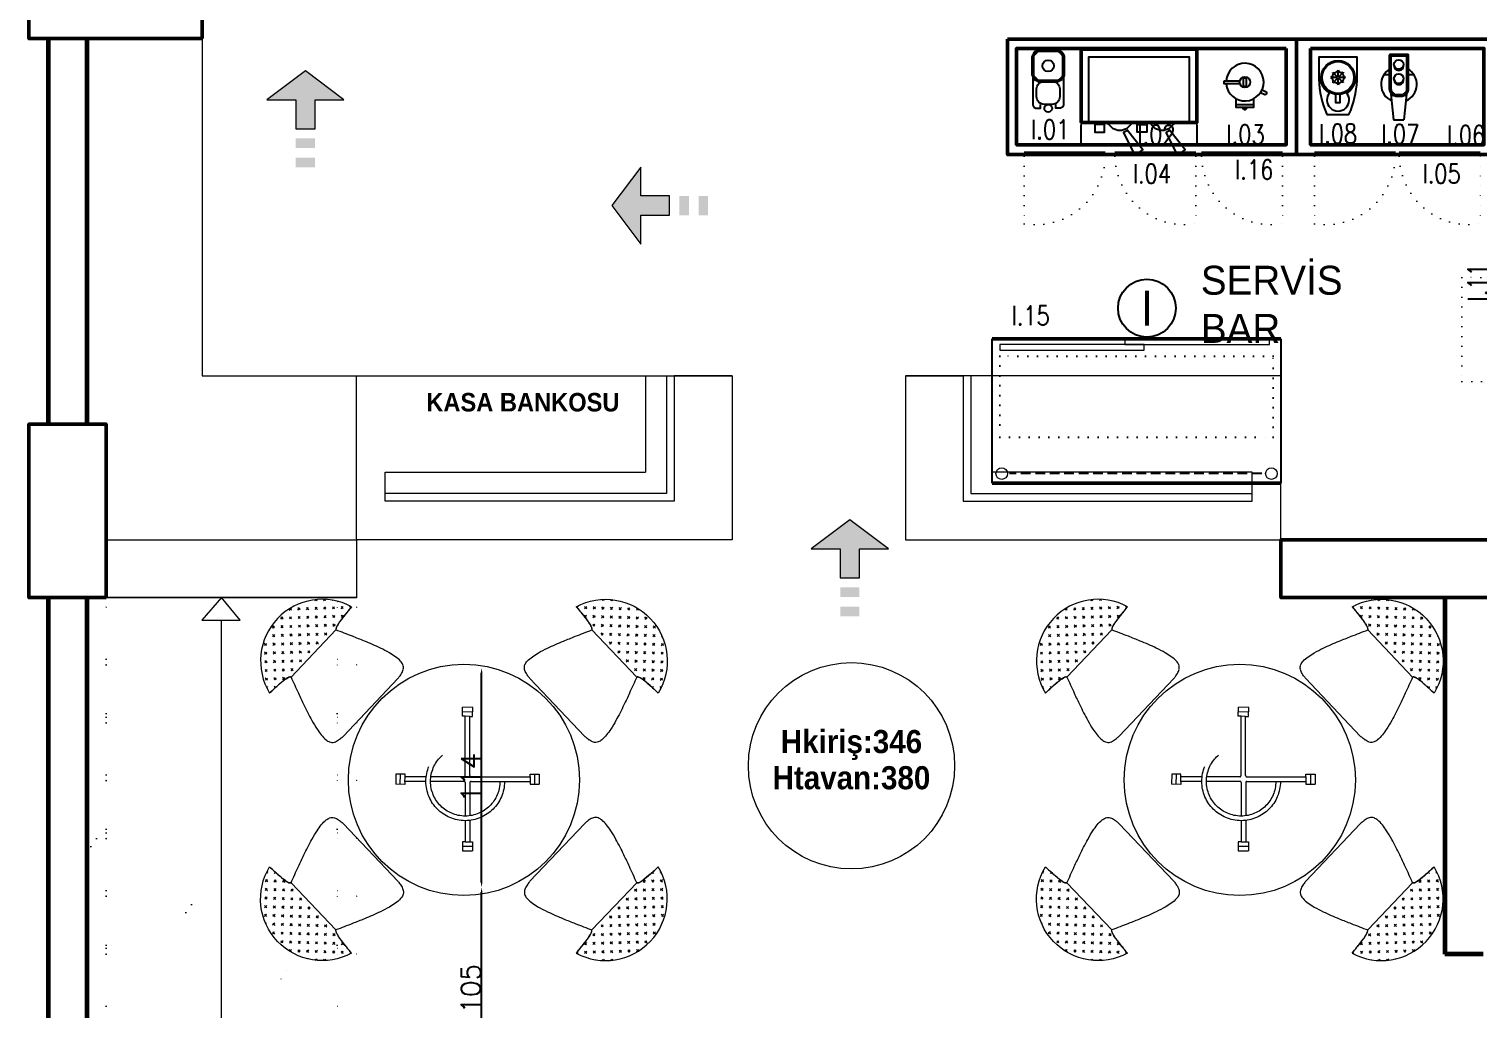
# Model space of a CAD drawing. Extents: x 3270 to 6851, y -140 to 2884.
# Drawn here: x 3818 to 4571, y 1284 to 1793 of the extents above; entities that cross this region are included whole.
import ezdxf
from ezdxf.enums import TextEntityAlignment as Align

# ---------------------------------------------------------------- set-up
doc = ezdxf.new("R2010")
doc.units = 0
doc.header["$LTSCALE"] = 20
for name, pattern in [('ACAD_ISO03W100', [30, 12, -18]), ('ACAD_ISO07W100', [3, 0, -3]), ('BORDER', [1.75, 0.5, -0.25, 0.5, -0.25, 0, -0.25]), ('DOT', [0.25, 0, -0.25]), ('HIDDEN', [0.375, 0.25, -0.125])]:
    doc.linetypes.add(name, pattern=pattern)
doc.layers.get('0').update_dxf_attribs({"linetype": 'CONTINUOUS', "lineweight": 15})
doc.layers.get('DEFPOINTS').update_dxf_attribs({"linetype": 'CONTINUOUS'})
for name, color, linetype, lineweight in [('-DWG_ANA', 7, 'CONTINUOUS', 50), ('-DWG_ANA_1', 7, 'BORDER', 25), ('-DWG_DETAY1', 7, 'CONTINUOUS', 25), ('-DWG_DETAY2', 7, 'CONTINUOUS', 15), ('-DWG_DETAY4', 7, 'DOT', 18), ('DUVAR', 7, 'CONTINUOUS', 60), ('KOLON', 7, 'CONTINUOUS', 50), ('MERDİVEN', 10, 'CONTINUOUS', 13), ('NO', 7, 'CONTINUOUS', 30), ('PLAN', 253, 'CONTINUOUS', 15), ('tefris', 7, 'CONTINUOUS', 20), ('Ö-MOBİLYA', 31, 'CONTINUOUS', 18), ('ölçü', 102, 'CONTINUOUS', 15)]:
    doc.layers.add(name, color=color, linetype=linetype, lineweight=lineweight)
for name, color, linetype in [('BL-I', 151, 'CONTINUOUS'), ('Kıtc-006 Yazı 001', 1, 'CONTINUOUS'), ('YAZI_BLM_1', 7, 'CONTINUOUS'), ('YAZI_BLM_2', 10, 'CONTINUOUS')]:
    doc.layers.add(name, color=color, linetype=linetype)
doc.layers.add('ö-korkuluk', color=7, linetype='CONTINUOUS', lineweight=18, true_color=0x666d5f)
doc.styles.add('BLM_YAZI', font='stylu.ttf', dxfattribs={"width": 0.8})
doc.styles.add('ROMANS', font='romans.shx', dxfattribs={"width": 0.8})
doc.styles.get("Standard").update_dxf_attribs({"font": 'txttw.shx'})
doc.styles.add('style1', font='', dxfattribs={"width": 5, "height": 5})
doc.styles.get('style1').set_extended_font_data('Arial Black')
doc.dimstyles.new('YAZI', dxfattribs={"dimtxt": 10, "dimasz": 2.5, "dimexe": 1.25, "dimexo": 0.625, "dimtad": 1, "dimdec": 0, "dimtxsty": 'Standard', "dimcen": 2.5, "dimse1": 1, "dimse2": 1, "dimclrd": 256, "dimclrt": 256, "dimadec": 0, "dimazin": 0, "dimtfac": 1, "dimtdec": 0, "dimtmove": 0, "dimatfit": 3, "dimfxl": 1, "dimarcsym": 0})

# ---------------------------------------------------------------- blocks, each defined once
blk = doc.blocks.new('wefrsarf')
at = {"layer": 'Ö-MOBİLYA'}
for p, q in [((19472.65, 2319.16), (19474.23, 2319.16)), ((19473.44, 2318.37), (19473.44, 2319.96)), ((19476.61, 2321.54), (19476.61, 2321.94)), ((19479, 2319.16), (19480.58, 2319.16)), ((19479.79, 2318.37), (19479.79, 2319.96)), ((19482.17, 2322.34), (19483.76, 2322.34)), ((19482.96, 2321.54), (19482.96, 2323.13)), ((19485.35, 2319.16), (19486.93, 2319.16)), ((19486.14, 2318.37), (19486.14, 2319.96)), ((19488.52, 2322.34), (19490.11, 2322.34)), ((19489.31, 2321.54), (19489.31, 2323.13)), ((19491.7, 2319.16), (19493.28, 2319.16)), ((19492.49, 2318.37), (19492.49, 2319.96)), ((19494.87, 2322.34), (19496.46, 2322.34)), ((19495.66, 2321.54), (19495.66, 2322.76)), ((19498.05, 2319.16), (19499.63, 2319.16)), ((19498.84, 2318.37), (19498.84, 2319.96)), ((19505.19, 2318.37), (19505.19, 2318.47)), ((19463.12, 2309.64), (19464.71, 2309.64)), ((19463.91, 2308.84), (19463.91, 2310.43)), ((19466.3, 2312.81), (19467.88, 2312.81)), ((19467.09, 2312.02), (19467.09, 2313.61)), ((19469.47, 2315.99), (19471.06, 2315.99)), ((19469.47, 2309.64), (19471.06, 2309.64)), ((19470.26, 2315.19), (19470.26, 2316.78)), ((19470.26, 2308.84), (19470.26, 2310.43)), ((19472.65, 2312.81), (19474.23, 2312.81)), ((19473.44, 2312.02), (19473.44, 2313.61)), ((19475.82, 2315.99), (19477.41, 2315.99)), ((19475.82, 2309.64), (19477.41, 2309.64)), ((19476.61, 2315.19), (19476.61, 2316.78)), ((19476.61, 2308.84), (19476.61, 2310.43)), ((19479, 2312.81), (19480.58, 2312.81)), ((19479.79, 2312.02), (19479.79, 2313.61)), ((19482.17, 2315.99), (19483.76, 2315.99)), ((19482.17, 2309.64), (19483.76, 2309.64)), ((19482.96, 2315.19), (19482.96, 2316.78)), ((19482.96, 2308.84), (19482.96, 2310.43)), ((19485.35, 2312.81), (19486.93, 2312.81)), ((19486.14, 2312.02), (19486.14, 2313.61)), ((19488.52, 2315.99), (19490.11, 2315.99)), ((19488.52, 2309.64), (19490.11, 2309.64)), ((19489.31, 2315.19), (19489.31, 2316.78)), ((19489.31, 2308.84), (19489.31, 2310.43)), ((19491.7, 2312.81), (19493.28, 2312.81)), ((19492.49, 2312.02), (19492.49, 2313.61)), ((19494.87, 2315.99), (19496.46, 2315.99)), ((19494.87, 2309.64), (19496.46, 2309.64)), ((19495.66, 2315.19), (19495.66, 2316.78)), ((19495.66, 2308.84), (19495.66, 2310.43)), ((19498.05, 2312.81), (19499.63, 2312.81)), ((19498.84, 2312.02), (19498.84, 2313.61)), ((19501.22, 2315.99), (19502.81, 2315.99)), ((19501.22, 2309.64), (19502.81, 2309.64)), ((19502.01, 2315.19), (19502.01, 2316.78)), ((19502.01, 2308.84), (19502.01, 2310.43)), ((19504.4, 2312.81), (19505.98, 2312.81)), ((19505.19, 2312.02), (19505.19, 2313.61)), ((19507.57, 2315.99), (19508.44, 2315.99)), ((19507.57, 2309.64), (19509.16, 2309.64)), ((19508.36, 2315.19), (19508.36, 2316.05)), ((19508.36, 2308.84), (19508.36, 2310.43)), ((19510.75, 2312.81), (19511.62, 2312.81)), ((19511.54, 2312.02), (19511.54, 2312.9)), ((19513.92, 2309.64), (19514.04, 2309.64)), ((19457.56, 2302.49), (19457.56, 2303.28)), ((19457.57, 2303.29), (19458.36, 2303.29)), ((19459.95, 2306.46), (19461.53, 2306.46)), ((19460.74, 2305.67), (19460.74, 2307.26)), ((19463.12, 2303.29), (19464.71, 2303.29)), ((19463.91, 2302.49), (19463.91, 2304.08)), ((19466.3, 2306.46), (19467.88, 2306.46)), ((19467.09, 2305.67), (19467.09, 2307.26)), ((19469.47, 2303.29), (19471.06, 2303.29)), ((19470.26, 2302.49), (19470.26, 2304.08)), ((19472.65, 2306.46), (19474.23, 2306.46)), ((19473.44, 2305.67), (19473.44, 2307.26)), ((19475.82, 2303.29), (19477.41, 2303.29)), ((19476.61, 2302.49), (19476.61, 2304.08)), ((19479, 2306.46), (19480.58, 2306.46)), ((19479.79, 2305.67), (19479.79, 2307.26)), ((19482.17, 2303.29), (19483.76, 2303.29)), ((19482.96, 2302.49), (19482.96, 2304.08)), ((19485.35, 2306.46), (19486.93, 2306.46)), ((19486.14, 2305.67), (19486.14, 2307.26)), ((19488.52, 2303.29), (19490.11, 2303.29)), ((19489.31, 2302.49), (19489.31, 2304.08)), ((19491.7, 2306.46), (19493.28, 2306.46)), ((19492.49, 2305.67), (19492.49, 2307.26)), ((19494.87, 2303.29), (19496.46, 2303.29)), ((19495.66, 2302.49), (19495.66, 2304.08)), ((19498.05, 2306.46), (19499.63, 2306.46)), ((19498.84, 2305.67), (19498.84, 2307.26)), ((19501.22, 2303.29), (19502.81, 2303.29)), ((19502.01, 2302.49), (19502.01, 2304.08)), ((19504.4, 2306.46), (19505.98, 2306.46)), ((19505.19, 2305.67), (19505.19, 2307.26)), ((19507.57, 2303.29), (19509.16, 2303.29)), ((19508.36, 2302.49), (19508.36, 2304.08)), ((19510.75, 2306.46), (19512.33, 2306.46)), ((19511.54, 2305.67), (19511.54, 2307.26)), ((19513.92, 2303.29), (19515.51, 2303.29)), ((19514.71, 2302.49), (19514.71, 2304.08)), ((19459.95, 2300.11), (19461.53, 2300.11)), ((19460.74, 2300.03), (19460.74, 2300.91)), ((19466.3, 2300.11), (19467.88, 2300.11)), ((19467.09, 2299.33), (19467.09, 2300.91)), ((19504.04, 2297.72, 33.61), (19470.27, 2297.87, 32.32)), ((19504.04, 2297.72), (19470.27, 2297.87)), ((19504.04, 2297.72), (19470.27, 2297.87)), ((19472.65, 2300.11), (19474.23, 2300.11)), ((19473.44, 2299.32), (19473.44, 2300.91)), ((19479, 2300.11), (19480.58, 2300.11)), ((19479.79, 2299.32), (19479.79, 2300.91)), ((19485.35, 2300.11), (19486.93, 2300.11)), ((19486.14, 2299.32), (19486.14, 2300.91)), ((19491.7, 2300.11), (19493.28, 2300.11)), ((19492.49, 2299.32), (19492.49, 2300.91)), ((19498.05, 2300.11), (19499.63, 2300.11)), ((19498.84, 2299.32), (19498.84, 2300.91)), ((19502.01, 2297.72), (19502.01, 2297.73)), ((19504.4, 2300.11), (19505.98, 2300.11)), ((19505.19, 2299.32), (19505.19, 2300.91)), ((19510.75, 2300.11), (19512.33, 2300.11)), ((19511.54, 2299.51), (19511.54, 2300.91)), ((19517.1, 2300.11), (19518.36, 2300.11)), ((19517.89, 2300.01), (19517.89, 2300.91)), ((19507.73, 2256.94), (19466.57, 2257.1))]:
    blk.add_line(p, q, dxfattribs=at)
for centre, radius, start, end in [((19487.45, 2291.83, 97.96), 32, 14.86498, 164.60944), ((19487.45, 2291.83), 32, 14.86498, 164.60944), ((19487.45, 2291.83), 32, 14.86498, 164.60944), ((19416.68, 1712.8), 588.88, 85.72734, 86.11404), ((19416.68, 1712.8), 588.88, 85.72734, 86.11404), ((19449.22, 2149.2), 151.27, 84.72088, 85.70157), ((19447.77, 2130.63), 169.89, 85.08142, 85.68253), ((19454.92, 2212.94), 87.27, 83.65201, 85.12753), ((19455.99, 2223.33), 76.83, 83.11137, 84.66236), ((19459.33, 2251.94), 48.02, 81.63315, 83.73989), ((19460.18, 2258.21), 41.7, 80.85451, 83.07986), ((19462.12, 2270.91), 28.85, 79.75446, 81.62452), ((20481.21, 1878.41), 1094.51, 157.46532, 157.94895), ((19463.43, 2278.47), 21.17, 77.49373, 80.80744), ((19464.05, 2281.56), 18.03, 77.31046, 79.77618), ((19465.62, 2288.49), 10.93, 74.03917, 77.34184), ((19465.62, 2288.49), 10.93, 74.03917, 77.34184), ((19466.85, 2292.78), 6.46, 69.61126, 74.08214), ((19466.85, 2292.78), 6.46, 69.61126, 74.08214), ((19467.78, 2295.28), 3.79, 63.62549, 69.66129), ((19467.78, 2295.28), 3.79, 63.62549, 69.66129), ((19468.45, 2296.62), 2.29, 55.76544, 63.65729), ((19468.45, 2296.62), 2.29, 55.76544, 63.65729), ((19468.97, 2297.37), 1.38, 28.87386, 56.27302), ((19468.99, 2297.39), 1.35, 32.49745, 56.50119), ((19468.03, 2296.8), 2.48, 25.67871, 32.04885), ((19468.33, 2296.96), 2.14, 25.3415, 30.21946), ((19507.42, 2293.89), 5.11, 128.92269, 131.51881), ((19507.93, 2293.29), 5.9, 129.09711, 131.34439), ((18493.09, 1878.25), 1094.51, 22.05105, 22.53468), ((19506.35, 2295.28), 3.35, 112.16526, 129.59303), ((19506.31, 2295.34), 3.29, 120.63826, 129.6852), ((19506.56, 2294.85), 3.83, 112.69753, 120.19816), ((19507.55, 2292.43), 6.45, 106.56638, 112.4734), ((19507.55, 2292.43), 6.45, 106.56638, 112.4734), ((19509.15, 2286.97), 12.13, 102.22968, 106.4401), ((19509.15, 2286.97), 12.13, 102.22968, 106.4401), ((19511.43, 2276.29), 23.05, 99.22203, 102.15631), ((19511.43, 2276.29), 23.05, 99.22203, 102.15631), ((19514.51, 2257.09), 42.51, 97.11164, 99.17578), ((19514.51, 2257.09), 42.51, 97.11164, 99.17578), ((19519.05, 2220.06), 79.81, 95.1198, 97.05263), ((19519.05, 2220.06), 79.81, 95.1198, 97.05263), ((19527.37, 2127.74), 172.51, 94.28314, 95.1363), ((19527.37, 2127.74), 172.51, 94.28314, 95.1363), ((19563.22, 1645.51), 656.07, 93.91861, 94.25962), ((19563.22, 1645.51), 656.07, 93.91861, 94.25962), ((19807.32, 2151.7), 367.31, 157.99508, 159.03378), ((19166.99, 2151.54), 367.31, 20.96622, 22.00492), ((19610.22, 2226.73), 156.42, 158.86535, 162.20207), ((19364.08, 2226.57), 156.42, 17.79793, 21.13465), ((19530.13, 2252.49), 72.29, 162.23452, 166.37991), ((19444.18, 2252.33), 72.29, 13.62009, 17.76548), ((19474.94, 2263.48), 15.94, 171.38455, 184.30253), ((19496.47, 2260.66), 37.65, 166.40352, 172.05149), ((19477.83, 2260.5), 37.65, 7.94851, 13.59648), ((19499.37, 2263.32), 15.94, 355.69747, 8.61545), ((19465.88, 2262.8), 6.86, 184.31646, 201.84883), ((19463.11, 2261.74), 3.89, 202.63828, 239.73476), ((19464.12, 2263.34), 5.78, 239.0542, 250.78893), ((19465.36, 2266.72), 9.38, 250.47493, 258.16826), ((19466.99, 2274.15), 16.99, 257.90354, 262.39323), ((19471.9, 2311.04), 54.2, 262.41715, 264.36374), ((19502.41, 2310.88), 54.2, 275.63626, 277.58285), ((19507.31, 2273.99), 16.99, 277.60677, 282.09646), ((19508.95, 2266.56), 9.38, 281.83174, 289.52507), ((19510.18, 2263.18), 5.78, 289.21107, 300.9458), ((19511.19, 2261.59), 3.89, 300.26524, 337.36172), ((19508.42, 2262.64), 6.86, 338.15117, 355.68354)]:
    blk.add_arc(centre, radius, start, end, dxfattribs=at)
for points in [[(19456.59, 2300.32, 97.96), (19462.29, 2299.9, 86.77), (19470.27, 2297.87, 32.32)], [(19518.38, 2300.04, 97.96), (19512.69, 2299.62, 86.77), (19504.04, 2297.72, 33.61)]]:
    blk.add_spline(points, degree=3, dxfattribs=at)
blk = doc.blocks.new('*D135')
at = {"layer": 'DEFPOINTS', "color": 0, "transparency": 16777216}
for p in [(4053.38, 1347.39), (4066.46, 1347.39), (4132.75, 1242.13)]:
    blk.add_point(p, dxfattribs=at)
at = {"layer": 'ölçü', "lineweight": -2, "transparency": 16777216}
blk.add_line((4053.38, 1244.63), (4053.38, 1344.89), dxfattribs=at)
at = {"layer": 'ölçü', "transparency": 16777216}
for points in [[(4052.96, 1344.89), (4053.8, 1344.89), (4053.38, 1347.39)], [(4052.96, 1244.63), (4053.8, 1244.63), (4053.38, 1242.13)]]:
    blk.add_solid(points, dxfattribs=at)
at = {"layer": 'ölçü', "transparency": 16777216, "insert": (4047.76, 1294.76), "char_height": 10, "attachment_point": 5, "rotation": 90}
blk.add_mtext('105', dxfattribs=at)
blk = doc.blocks.new('*D136')
at = {"layer": 'DEFPOINTS', "color": 0, "transparency": 16777216}
for p in [(4053.38, 1461.2), (4059.16, 1461.2), (4066.46, 1347.39)]:
    blk.add_point(p, dxfattribs=at)
at = {"layer": 'ölçü', "lineweight": -2, "transparency": 16777216}
blk.add_line((4053.38, 1349.89), (4053.38, 1458.7), dxfattribs=at)
at = {"layer": 'ölçü', "transparency": 16777216}
for points in [[(4052.96, 1458.7), (4053.8, 1458.7), (4053.38, 1461.2)], [(4052.96, 1349.89), (4053.8, 1349.89), (4053.38, 1347.39)]]:
    blk.add_solid(points, dxfattribs=at)
at = {"layer": 'ölçü', "transparency": 16777216, "insert": (4047.76, 1404.3), "char_height": 10, "attachment_point": 5, "rotation": 90}
blk.add_mtext('114', dxfattribs=at)
blk = doc.blocks.new('BYM052')
at = {"layer": '-DWG_ANA', "color": 0, "linetype": 'DOT', "lineweight": 15}
blk.add_lwpolyline([(0, 0), (60, 0), (60, -60), (0, -60)], close=True, dxfattribs=at)
at = {"layer": '-DWG_DETAY1', "color": 0}
blk.add_lwpolyline([(22, -61), (22, -63), (37, -63), (37, -61)], dxfattribs=at)
at = {"layer": '-DWG_DETAY4', "color": 0}
blk.add_lwpolyline([(3, -60), (3, -61), (3, -81), (57, -81), (57, -60)], dxfattribs=at)
at = {"layer": 'NO', "linetype": 'Continuous', "style": 'ROMANS', "width": 0.8}
blk.add_attdef('NO', text='', height=10, dxfattribs=at).set_placement((30, -73), align=Align.MIDDLE)
blk = doc.blocks.new('1fr-bb350')
at = {"layer": '-DWG_ANA', "color": 0}
blk.add_lwpolyline([(140, 0), (140, -50), (0, -50), (0, 0)], close=True, dxfattribs=at)
at = {"layer": '-DWG_DETAY1', "color": 0}
for p, q in [((46, -54), (4, -54)), ((93, -54), (51, -54)), ((138, -54), (96, -54))]:
    blk.add_line(p, q, dxfattribs=at)
at = {"layer": '-DWG_DETAY4', "color": 0}
for points in [[(4, -56), (4, -91, 0.454885), (45.97, -56, 0.414214)], [(93, -56), (93, -91, -0.454885), (51.03, -56, -0.414214)], [(138, -56), (138, -91, -0.454885), (96.03, -56, -0.414214)]]:
    blk.add_lwpolyline(points, format="xyb", dxfattribs=at)
at = {"layer": 'NO', "linetype": 'Continuous', "style": 'ROMANS', "width": 0.8}
blk.add_attdef('NO', text='', height=10, dxfattribs=at).set_placement((118, -65), align=Align.MIDDLE)
blk = doc.blocks.new('SAN-N33')
at = {"layer": '-DWG_DETAY1', "color": 0}
for points in [[(-10.78, -9.26), (-2.85, -9.26), (-2.85, -10.97), (-10.8, -10.97)], [(0.63, -7.76), (0.63, -12.28), (-0.68, -12.28), (-0.68, -7.75)], [(0.15, -23.08), (0.15, -24.46), (-0.24, -24.46), (-0.24, -23.08)]]:
    blk.add_lwpolyline(points, close=True, dxfattribs=at)
blk.add_lwpolyline([(8.97, -13.99), (11.06, -15.03, -0.637267), (10.27, -16.54), (8.16, -15.49)], format="xyb", close=True, dxfattribs=at)
for points in [[(-4.66, -18.56), (-4.66, -23.08), (4.58, -23.08), (4.58, -18.62)], [(-4.66, -21.57), (4.58, -21.57)]]:
    blk.add_lwpolyline(points, dxfattribs=at)
blk.add_circle((0.01, -10), 2.76, dxfattribs=at)
for centre, radius, start, end in [((0.01, -10), 9.76, 185.19414, 176.08082), ((-0.04, -22.16), 1.76, 211.4323, 263.6472), ((-0.04, -22.16), 1.76, 276.43293, 328.5677)]:
    blk.add_arc(centre, radius, start, end, dxfattribs=at)
at = {"layer": 'NO', "linetype": 'Continuous', "style": 'ROMANS', "width": 0.8}
blk.add_attdef('NO', text='', height=10, dxfattribs=at).set_placement((0.32, -34.82), align=Align.MIDDLE)
blk = doc.blocks.new('SAN-N11')
at = {"layer": '-DWG_DETAY1', "color": 0}
blk.add_lwpolyline([(-5.76, -29.98), (5.69, -30.04, 0.094096), (9.92, -12.42), (9.92, -0.25), (-10, -0.25), (-9.99, -11.79, 0.097076)], format="xyb", close=True, dxfattribs=at)
for points in [[(0.01, -10.11), (0.01, -7.11)], [(-0.75, -10.86), (-3.75, -10.85)], [(-2.71, -8.28), (-0.54, -10.35)], [(-2.6, -13.57), (-0.52, -11.41)], [(0.01, -14.62), (0.01, -11.62)], [(0.53, -10.32), (2.61, -8.16)], [(0.55, -11.39), (2.73, -13.46)], [(3.76, -10.89), (0.76, -10.87)], [(-5.01, -18.69), (-3.93, -18.69)], [(0.98, -19.57), (0.98, -24.08), (-1.13, -24.08), (-1.13, -19.55)], [(3.95, -18.69), (5.28, -18.69)]]:
    blk.add_lwpolyline(points, dxfattribs=at)
for points in [[(-9.99, -10.16), (-9.59, -10.16, 0.206496), (-5.01, -18.69, 0.206084)], [(5.28, -18.69, 0.16705), (9.68, -10.14), (9.92, -10.14)]]:
    blk.add_lwpolyline(points, format="xyb", dxfattribs=at)
for radius in [8.76, 8.26, 0.756]:
    blk.add_circle((0.01, -10.87), radius, dxfattribs=at)
for centre, radius, start, end in [((-2, -6.21), 2.19, 250.86676, 335.69803), ((1.85, -6.3), 2.01, 203.68216, 292.40542), ((-4.52, -9.04), 1.96, 293.10811, 22.97947), ((-4.67, -12.84), 2.2, 340.58297, 65.17801), ((-1.83, -15.43), 2.01, 23.68216, 112.40542), ((2.01, -15.53), 2.2, 70.90957, 155.50461), ((4.67, -8.89), 2.18, 160.38974, 245.27423), ((4.53, -12.69), 1.96, 113.18668, 203.1472), ((0.01, -22.53), 5.76, 138.21687, 41.78313)]:
    blk.add_arc(centre, radius, start, end, dxfattribs=at)
at = {"layer": 'NO', "linetype": 'Continuous', "style": 'ROMANS', "width": 0.8}
blk.add_attdef('NO', text='', height=10, dxfattribs=at).set_placement((0, -40), align=Align.MIDDLE)
blk = doc.blocks.new('ROB-CMP250')
at = {"layer": '-DWG_ANA', "color": 0}
blk.add_lwpolyline([(-4.42, -17.63, 0.414214), (-1.04, -21.01), (1.21, -21.01, 0.414214), (4.58, -17.63), (4.58, 0), (-4.42, 0)], format="xyb", close=True, dxfattribs=at)
at = {"layer": '-DWG_DETAY1', "color": 0}
for p, q in [((-7.67, -10.17), (-4.42, -10.17)), ((4.58, -10.17), (7.84, -10.17)), ((-4.08, -20.25), (-2.69, -33.64)), ((4.08, -20.25), (2.69, -33.64)), ((-2.69, -33.64), (2.69, -33.64))]:
    blk.add_line(p, q, dxfattribs=at)
for centre in [(0, -4.92), (0, -12.26)]:
    blk.add_circle(centre, 2.49, dxfattribs=at)
for centre, radius, start, end in [((0.08, -15.26), 9.28, 119.01714, 245.78897), ((0, -5.53), 2.49, 172.95005, 7.04995), ((0.08, -15.26), 9.28, 293.04488, 60.98286), ((0, -12.87), 2.49, 172.95005, 7.04995)]:
    blk.add_arc(centre, radius, start, end, dxfattribs=at)
at = {"layer": 'NO', "linetype": 'Continuous', "style": 'ROMANS', "width": 0.8}
blk.add_attdef('NO', text='', height=10, dxfattribs=at).set_placement((0.74, -46.77), align=Align.MIDDLE)
blk = doc.blocks.new('FAE-SMARTS2')
at = {"layer": '-DWG_ANA', "color": 0}
blk.add_lwpolyline([(0, 0), (60, 0), (60, -38), (0, -38)], close=True, dxfattribs=at)
at = {"layer": '-DWG_DETAY1', "color": 0}
for points in [[(4, -38), (4, -4), (56, -4), (56, -38)], [(25.5, -50), (0, -50), (0, -39)], [(7, -39), (7, -43), (12, -43), (12, -39), (7, -39)], [(22, -43), (24, -42), (32, -52), (28, -55), (22, -43)], [(44, -43), (46, -42), (54, -52), (50, -55), (44, -43)], [(60, -39), (60, -50), (52.4, -50)], [(47.5, -50), (30.4, -50)]]:
    blk.add_lwpolyline(points, dxfattribs=at)
blk.add_lwpolyline([(29, -39), (34, -39), (34, -43), (29, -43)], close=True, dxfattribs=at)
for centre in [(20, -35), (42, -35)]:
    blk.add_arc(centre, 7, 205.37693, 334.62307, dxfattribs=at)
at = {"layer": 'NO', "linetype": 'Continuous', "style": 'ROMANS', "width": 0.8}
blk.add_attdef('NO', text='', height=10, dxfattribs=at).set_placement((39, -28), align=Align.MIDDLE)
blk = doc.blocks.new('FAE-MPNS')
at = {"layer": '-DWG_ANA', "color": 0}
blk.add_lwpolyline([(-4, -1, 0.414214), (-8, -5), (-8, -13, 0.414214), (-4, -17), (4, -17, 0.414214), (8, -13), (8, -5, 0.414214), (4, -1)], format="xyb", close=True, dxfattribs=at)
at = {"layer": '-DWG_DETAY1', "color": 0}
for points in [[(-8, -15), (-8, -29, 0.414214), (-6, -31), (-4, -31), (-4, -29)], [(8, -15), (8, -29, -0.414214), (6, -31), (4, -31), (4, -29)]]:
    blk.add_lwpolyline(points, format="xyb", dxfattribs=at)
blk.add_lwpolyline([(-2, -17), (2, -17, -0.414214), (6, -21), (6, -25, -0.414214), (2, -29), (-2, -29, -0.414214), (-6, -25), (-6, -21, -0.414214)], format="xyb", close=True, dxfattribs=at)
for centre, radius in [((0, -9), 3), ((0, -31), 2)]:
    blk.add_circle(centre, radius, dxfattribs=at)
at = {"layer": 'NO', "linetype": 'Continuous', "style": 'ROMANS', "width": 0.8}
blk.add_attdef('NO', text='', height=10, dxfattribs=at).set_placement((1, -42), align=Align.MIDDLE)
blk = doc.blocks.new('1KT-KS150')
at = {"layer": '-DWG_ANA', "color": 0, "linetype": 'Continuous'}
for p, q in [((0, 0), (150, 0)), ((150, -75), (0, -75))]:
    blk.add_line(p, q, dxfattribs=at)
at = {"layer": '-DWG_ANA_1', "color": 0, "linetype": 'Continuous'}
for p, q in [((0, -75), (0, 0)), ((150, 0), (150, -75))]:
    blk.add_line(p, q, dxfattribs=at)
at = {"layer": '-DWG_DETAY1', "color": 0, "linetype": 'HIDDEN'}
blk.add_lwpolyline([(10, -5), (141, -5)], dxfattribs=at)
at = {"layer": '-DWG_DETAY1', "color": 0, "linetype": 'DOT'}
blk.add_lwpolyline([(4, -66), (146, -66), (146, -24), (4, -24)], close=True, dxfattribs=at)
at = {"layer": '-DWG_DETAY2', "color": 0, "linetype": 'Continuous'}
for points in [[(6, -72), (6, -75), (81, -75), (81, -72)], [(71, -69), (71, -72), (146, -72), (146, -69)]]:
    blk.add_lwpolyline(points, close=True, dxfattribs=at)
for centre in [(5, -5), (145, -5)]:
    blk.add_circle(centre, 3, dxfattribs=at)
at = {"layer": 'NO', "linetype": 'Continuous', "style": 'ROMANS', "width": 0.8}
blk.add_attdef('NO', text='', height=10, dxfattribs=at).set_placement((130, -87), align=Align.MIDDLE)
blk = doc.blocks.new('1fr-bb250')
at = {"layer": '-DWG_ANA', "color": 0}
blk.add_lwpolyline([(0, 0), (0, -50), (90, -50), (90, 0)], close=True, dxfattribs=at)
at = {"layer": '-DWG_DETAY1', "color": 0}
for p, q in [((44, -54), (2, -54)), ((88, -54), (46, -54))]:
    blk.add_line(p, q, dxfattribs=at)
at = {"layer": '-DWG_DETAY4', "color": 0}
for points in [[(2, -56), (2, -91, 0.454885), (43.97, -56, 0.414214)], [(88, -56), (88, -91, -0.454885), (46.03, -56, -0.414214)]]:
    blk.add_lwpolyline(points, format="xyb", dxfattribs=at)
at = {"layer": 'NO', "linetype": 'Continuous', "style": 'ROMANS', "width": 0.8}
blk.add_attdef('NO', text='', height=10, dxfattribs=at).set_placement((68, -65), align=Align.MIDDLE)
blk = doc.blocks.new('jb-ti2')
at = {"layer": 'YAZI_BLM_1'}
blk.add_circle((0, 0), 15, dxfattribs=at)
at = {"layer": 'YAZI_BLM_1', "style": 'BLM_YAZI'}
for s, p in [('SERVİS', (28, 7)), ('BAR', (28, -18))]:
    blk.add_text(s, height=15, dxfattribs=at).set_placement(p)
at = {"layer": 'YAZI_BLM_2', "style": 'BLM_YAZI', "width": 0.9}
blk.add_text('I', height=18, dxfattribs=at).set_placement((0, 0), align=Align.MIDDLE)
blk = doc.blocks.new('TCT156-L')
at = {"layer": '-DWG_ANA', "color": 0}
blk.add_lwpolyline([(0, 0), (150, 0), (150, -60), (0, -60)], close=True, dxfattribs=at)
at = {"layer": 'NO', "linetype": 'Continuous', "style": 'ROMANS', "width": 0.8}
blk.add_attdef('NO', text='', height=10, dxfattribs=at).set_placement((128, -45), align=Align.MIDDLE)
blk = doc.blocks.new('T_116')
at = {"layer": '-DWG_ANA', "color": 0}
blk.add_lwpolyline([(0, 0), (110, 0), (110, -60), (0, -60)], close=True, dxfattribs=at)
blk = doc.blocks.new('TCT116-S')
at = {"layer": 'PLAN', "color": 0, "linetype": 'Continuous'}
blk.add_blockref('T_116', (0, 0), dxfattribs=at)
at = {"layer": 'NO', "linetype": 'Continuous', "style": 'ROMANS', "width": 0.8}
blk.add_attdef('NO', text='', height=10, dxfattribs=at).set_placement((88, -45), align=Align.MIDDLE)
blk = doc.blocks.new('ja-yonoku')
at = {"layer": 'tefris', "color": 1, "linetype": 'Continuous'}
blk.add_lwpolyline([(5, -20), (-5, -20), (-5, -35), (-20, -35), (0, -50), (20, -35), (5, -35), (5, -20)], dxfattribs=at)
for points in [[(-5, 0), (5, 0), (-5, -5), (5, -5)], [(-5, -10), (5, -10), (-5, -15), (5, -15)], [(-5, -20), (5, -20), (-5, -35), (5, -35)], [(5, -35), (-20, -35), (0, -50), (-20, -35)], [(5, -35), (20, -35), (0, -50), (20, -35)]]:
    blk.add_solid(points, dxfattribs=at)
blk = doc.blocks.new('hfghfgh')
at = {"layer": 'Ö-MOBİLYA'}
for p, q in [((3988.38, 1527.74), (3988.38, 1612.74)), ((3988.38, 1612.74), (4183.38, 1612.74)), ((4138.38, 1612.74), (4138.38, 1562.74)), ((4149.38, 1612.74), (4149.38, 1551.74)), ((4183.38, 1612.74), (4153.38, 1612.74)), ((4153.38, 1612.74), (4153.38, 1547.74)), ((4183.38, 1612.74), (4183.38, 1527.74)), ((4003.38, 1547.74), (4003.38, 1562.74)), ((4003.38, 1562.74), (4138.38, 1562.74)), ((4149.38, 1551.74), (4003.38, 1551.74)), ((4153.38, 1547.74), (4003.38, 1547.74)), ((4183.38, 1527.74), (3988.38, 1527.74))]:
    blk.add_line(p, q, dxfattribs=at)

msp = doc.modelspace()

# ---------------------------------------------------------------- linework, layer by layer
for p, q in [((3908.38, 1787.74), (3908.38, 1612.74)), ((3908.38, 1612.74), (3988.38, 1612.74))]:
    msp.add_line(p, q)
msp.add_lwpolyline([(3858.38, 1527.74), (3988.38, 1527.74), (3988.38, 1497.74), (3858.38, 1497.74)], close=True)
msp.add_circle((4245.38, 1410.45), 53.53)
at = {"layer": 'DUVAR'}
for p, q in [((3828.38, 1497.74), (3828.38, 967.74)), ((3848.38, 1497.74), (3848.38, 967.74))]:
    msp.add_line(p, q, dxfattribs=at)
at = {"layer": 'DUVAR', "ltscale": 25}
for p in [(4553.38, 1497.74), (4573.38, 1312.74), (4573.38, 1312.74)]:
    msp.add_line(p, (4553.38, 1312.74), dxfattribs=at)
at = {"layer": 'DUVAR'}
for points in [[(3828.38, 1787.74), (3828.38, 1587.74)], [(3848.38, 1787.74), (3848.38, 1587.74)]]:
    msp.add_lwpolyline(points, dxfattribs=at)
at = {"layer": 'KOLON'}
for points in [[(3908.38, 1787.74), (3908.38, 1827.74), (3818.38, 1827.74), (3818.38, 1787.74), (3908.38, 1787.74)], [(3908.38, 1787.74), (3908.38, 1827.74), (3818.38, 1827.74), (3818.38, 1787.74), (3908.38, 1787.74)], [(3858.38, 1497.74), (3858.38, 1587.74), (3818.38, 1587.74), (3818.38, 1497.74), (3858.38, 1497.74)], [(4678.38, 1497.74), (4678.38, 1527.74), (4468.38, 1527.74), (4468.38, 1497.74), (4678.38, 1497.74)]]:
    msp.add_lwpolyline(points, dxfattribs=at)
at = {"layer": 'MERDİVEN', "linetype": 'ACAD_ISO07W100'}
for p, q in [((3858.38, 1497.74), (3858.38, 1045.74)), ((3858.38, 1497.74), (3858.38, 1495.74)), ((3978.38, 1497.74), (3978.38, 1045.74)), ((3988.38, 1497.74), (3988.38, 1495.74)), ((3848.38, 1495.74), (3858.38, 1495.74)), ((3858.38, 1492.74), (3848.38, 1492.74)), ((3858.38, 1492.74), (3858.38, 1462.74)), ((3978.38, 1495.74), (3988.38, 1495.74)), ((3978.38, 1492.74), (3978.38, 1462.74)), ((3988.38, 1492.74), (3978.38, 1492.74)), ((3988.38, 1492.74), (3988.38, 1465.74)), ((3988.38, 1492.74), (3988.38, 1465.74)), ((3848.38, 1465.74), (3858.38, 1465.74)), ((3858.38, 1462.74), (3848.38, 1462.74)), ((3858.38, 1465.74), (3978.38, 1465.74)), ((3858.38, 1462.74), (3978.38, 1462.74)), ((3858.38, 1462.74), (3858.38, 1432.74)), ((3858.38, 1462.74), (3978.38, 1462.74)), ((3858.38, 1462.74), (3968.38, 1462.74)), ((3978.38, 1465.74), (3988.38, 1465.74)), ((3978.38, 1465.74), (3988.38, 1465.74)), ((3978.38, 1462.74), (3978.38, 1432.74)), ((3988.38, 1462.74), (3978.38, 1462.74)), ((3988.38, 1462.74), (3988.38, 1435.74)), ((3988.38, 1462.74), (3988.38, 1435.74)), ((3848.38, 1435.74), (3858.38, 1435.74)), ((3858.38, 1432.74), (3848.38, 1432.74)), ((3858.38, 1435.74), (3978.38, 1435.74)), ((3858.38, 1432.74), (3978.38, 1432.74)), ((3858.38, 1432.74), (3858.38, 1402.74)), ((3858.38, 1432.74), (3978.38, 1432.74)), ((3858.38, 1432.74), (3968.38, 1432.74)), ((3978.38, 1435.74), (3988.38, 1435.74)), ((3978.38, 1435.74), (3988.38, 1435.74)), ((3978.38, 1432.74), (3978.38, 1402.74)), ((3988.38, 1432.74), (3978.38, 1432.74)), ((3988.38, 1432.74), (3988.38, 1405.74)), ((3988.38, 1432.74), (3988.38, 1405.74)), ((3848.38, 1405.74), (3858.38, 1405.74)), ((3858.38, 1402.74), (3848.38, 1402.74)), ((3858.38, 1405.74), (3978.38, 1405.74)), ((3858.38, 1402.74), (3978.38, 1402.74)), ((3858.38, 1402.74), (3858.38, 1372.74)), ((3858.38, 1402.74), (3978.38, 1402.74)), ((3858.38, 1402.74), (3968.38, 1402.74)), ((3978.38, 1405.74), (3988.38, 1405.74)), ((3978.38, 1405.74), (3988.38, 1405.74)), ((3978.38, 1402.74), (3978.38, 1372.74)), ((3988.38, 1402.74), (3978.38, 1402.74)), ((3988.38, 1402.74), (3988.38, 1375.74)), ((3988.38, 1402.74), (3988.38, 1375.74)), ((3848.38, 1375.74), (3858.38, 1375.74)), ((3858.38, 1372.74), (3848.38, 1372.74)), ((3853.38, 1372.74), (3978.38, 1285.74)), ((3858.38, 1375.74), (3978.38, 1375.74)), ((3858.38, 1372.74), (3978.38, 1372.74)), ((3858.38, 1372.74), (3858.38, 1342.74)), ((3858.38, 1372.74), (3978.38, 1372.74)), ((3858.38, 1372.74), (3968.38, 1372.74)), ((3978.38, 1375.74), (3988.38, 1375.74)), ((3978.38, 1375.74), (3988.38, 1375.74)), ((3978.38, 1372.74), (3978.38, 1342.74)), ((3988.38, 1372.74), (3978.38, 1372.74)), ((3988.38, 1372.74), (3988.38, 1345.74)), ((3988.38, 1372.74), (3988.38, 1345.74)), ((3850.53, 1368.64), (3975.53, 1281.64)), ((3848.38, 1345.74), (3858.38, 1345.74)), ((3858.38, 1342.74), (3848.38, 1342.74)), ((3858.38, 1345.74), (3938.92, 1345.74)), ((3858.38, 1342.74), (3978.38, 1342.74)), ((3858.38, 1342.74), (3858.38, 1312.74)), ((3858.38, 1342.74), (3938.65, 1342.74)), ((3858.38, 1342.74), (3938.65, 1342.74)), ((3942.06, 1345.74), (3978.38, 1345.74)), ((3961.1, 1342.74), (3968.38, 1342.74)), ((3978.38, 1345.74), (3988.38, 1345.74)), ((3978.38, 1345.74), (3988.38, 1345.74)), ((3978.38, 1342.74), (3978.38, 1312.74)), ((3988.38, 1342.74), (3978.38, 1342.74)), ((3988.38, 1342.74), (3988.38, 1315.74)), ((3988.38, 1342.74), (3988.38, 1315.74)), ((3848.38, 1315.74), (3858.38, 1315.74)), ((3858.38, 1312.74), (3848.38, 1312.74)), ((3858.38, 1315.74), (3978.38, 1315.74)), ((3858.38, 1312.74), (3978.38, 1312.74)), ((3858.38, 1312.74), (3858.38, 1282.74)), ((3858.38, 1312.74), (3978.38, 1312.74)), ((3858.38, 1312.74), (3968.38, 1312.74)), ((3978.38, 1315.74), (3988.38, 1315.74)), ((3978.38, 1315.74), (3988.38, 1315.74)), ((3978.38, 1312.74), (3978.38, 1282.74)), ((3988.38, 1312.74), (3978.38, 1312.74)), ((3988.38, 1312.74), (3988.38, 1285.74)), ((3988.38, 1312.74), (3988.38, 1285.74)), ((3848.38, 1285.74), (3858.38, 1285.74)), ((3858.38, 1285.74), (3978.38, 1285.74)), ((3978.38, 1285.74), (3988.38, 1285.74)), ((3978.38, 1285.74), (3988.38, 1285.74))]:
    msp.add_line(p, q, dxfattribs=at)
at = {"layer": 'MERDİVEN'}
for p, q in [((3858.38, 1497.74), (3988.38, 1497.74)), ((3918.3, 1497.74), (3908.08, 1486.04)), ((3927.99, 1486.04), (3918.38, 1497.84)), ((3908.08, 1486.04), (3927.99, 1486.04)), ((3918.38, 892.74), (3918.3, 1486.04))]:
    msp.add_line(p, q, dxfattribs=at)
at = {"layer": 'Ö-MOBİLYA'}
for p, q in [((4043.38, 1436.15), (4043.53, 1440.89)), ((4048.75, 1438.35), (4043.46, 1438.52)), ((4048.82, 1440.72), (4043.53, 1440.89)), ((4045.42, 1440.85), (4045.42, 1440.86)), ((4046.91, 1440.8), (4046.91, 1440.81)), ((4047.23, 1440.78), (4047.23, 1440.78)), ((4047.73, 1440.77), (4047.74, 1440.79)), ((4048.67, 1435.98), (4048.82, 1440.72)), ((4446.19, 1436.15), (4446.34, 1440.89)), ((4451.55, 1438.35), (4446.26, 1438.52)), ((4451.63, 1440.72), (4446.34, 1440.89)), ((4448.22, 1440.85), (4448.22, 1440.86)), ((4449.71, 1440.8), (4449.71, 1440.81)), ((4450.03, 1440.78), (4450.03, 1440.78)), ((4450.54, 1440.77), (4450.54, 1440.79)), ((4451.48, 1435.98), (4451.63, 1440.72)), ((4047.23, 1436.04), (4044.83, 1436.12)), ((4450.03, 1436.04), (4447.63, 1436.12)), ((4078.53, 1406.17), (4083.28, 1406.17)), ((4078.53, 1400.87), (4083.28, 1400.87)), ((4078.55, 1404.72), (4078.55, 1402.32)), ((4080.91, 1406.17), (4080.91, 1400.87)), ((4083.28, 1406.17), (4083.28, 1400.87)), ((4083.28, 1404.72), (4083.29, 1404.72)), ((4083.28, 1404.72), (4083.29, 1404.72)), ((4083.28, 1402.32), (4083.29, 1402.32)), ((4083.28, 1402.32), (4083.29, 1402.32)), ((4481.34, 1406.17), (4486.08, 1406.17)), ((4481.34, 1400.87), (4486.08, 1400.87)), ((4481.35, 1404.72), (4481.35, 1402.32)), ((4483.71, 1406.17), (4483.71, 1400.87)), ((4486.08, 1406.17), (4486.08, 1400.87)), ((4486.08, 1404.72), (4486.1, 1404.72)), ((4486.08, 1404.72), (4486.1, 1404.72)), ((4486.08, 1402.32), (4486.1, 1402.32)), ((4486.08, 1402.32), (4486.1, 1402.32)), ((4043.42, 1371.06), (4043.42, 1366.31)), ((4044.87, 1371.05), (4047.27, 1371.05)), ((4048.72, 1371.06), (4048.72, 1366.31)), ((4446.23, 1371.06), (4446.23, 1366.31)), ((4447.68, 1371.05), (4450.08, 1371.05)), ((4451.52, 1371.06), (4451.52, 1366.31)), ((4043.42, 1368.69), (4048.72, 1368.69)), ((4043.42, 1366.31), (4048.72, 1366.31)), ((4044.87, 1366.31), (4044.87, 1366.3)), ((4047.27, 1366.31), (4047.27, 1366.3)), ((4446.23, 1368.69), (4451.52, 1368.69)), ((4446.23, 1366.31), (4451.52, 1366.31)), ((4447.68, 1366.31), (4447.68, 1366.3)), ((4450.08, 1366.31), (4450.08, 1366.3))]:
    msp.add_line(p, q, dxfattribs=at)
at = {"layer": 'Ö-MOBİLYA', "linetype": 'ACAD_ISO03W100', "ltscale": 0.3}
for p, q in [((4044.83, 1405.36), (4044.83, 1436.12)), ((4047.23, 1405.32), (4047.23, 1436.04)), ((4447.63, 1405.36), (4447.63, 1436.12)), ((4450.03, 1405.32), (4450.03, 1436.04)), ((4008.91, 1406.13), (4008.79, 1400.83)), ((4013.53, 1400.72), (4008.79, 1400.83)), ((4013.66, 1406.02), (4008.91, 1406.13)), ((4011.16, 1400.78), (4011.28, 1406.07)), ((4013.55, 1402.17), (4013.61, 1404.57)), ((4024.47, 1402.36), (4013.56, 1402.36)), ((4024.61, 1404.76), (4013.62, 1404.76)), ((4044.27, 1402.36), (4026.87, 1402.36)), ((4044.23, 1404.76), (4027.03, 1404.76)), ((4044.87, 1401.76), (4044.87, 1384.36)), ((4047.27, 1401.72), (4047.27, 1384.52)), ((4047.83, 1404.72), (4078.55, 1404.72)), ((4047.87, 1402.32), (4078.55, 1402.32)), ((4411.72, 1406.13), (4411.59, 1400.83)), ((4416.34, 1400.72), (4411.59, 1400.83)), ((4416.46, 1406.02), (4411.72, 1406.13)), ((4413.96, 1400.78), (4414.09, 1406.07)), ((4416.36, 1402.17), (4416.41, 1404.57)), ((4427.28, 1402.36), (4416.36, 1402.36)), ((4427.42, 1404.76), (4416.42, 1404.76)), ((4447.08, 1402.36), (4429.68, 1402.36)), ((4447.03, 1404.76), (4429.84, 1404.76)), ((4447.68, 1401.76), (4447.68, 1384.36)), ((4450.08, 1401.72), (4450.08, 1384.52)), ((4450.63, 1404.72), (4481.35, 1404.72)), ((4450.68, 1402.32), (4481.35, 1402.32)), ((4044.87, 1381.96), (4044.87, 1371.05)), ((4047.27, 1382.1), (4047.27, 1371.05)), ((4447.68, 1381.96), (4447.68, 1371.05)), ((4450.08, 1382.1), (4450.08, 1371.05))]:
    msp.add_line(p, q, dxfattribs=at)
at = {"layer": 'Ö-MOBİLYA'}
for points in [[(4044.83, 1436.12), (4043.38, 1436.15)], [(4047.23, 1436.04), (4048.67, 1435.98)], [(4447.63, 1436.12), (4446.19, 1436.15)], [(4450.03, 1436.04), (4451.48, 1435.98)], [(4078.55, 1404.72), (4078.53, 1406.17)], [(4078.55, 1402.32), (4078.53, 1400.87)], [(4481.35, 1404.72), (4481.34, 1406.17)], [(4481.35, 1402.32), (4481.34, 1400.87)], [(4044.87, 1371.05), (4043.42, 1371.06)], [(4047.27, 1371.05), (4048.72, 1371.06)], [(4447.68, 1371.05), (4446.23, 1371.06)], [(4450.08, 1371.05), (4451.52, 1371.06)]]:
    msp.add_lwpolyline(points, dxfattribs=at)
at = {"layer": 'Ö-MOBİLYA', "linetype": 'ACAD_ISO03W100', "ltscale": 0.3}
for points in [[(4013.55, 1402.17), (4013.53, 1400.72)], [(4013.61, 1404.57), (4013.66, 1406.02)], [(4416.36, 1402.17), (4416.34, 1400.72)], [(4416.41, 1404.57), (4416.46, 1406.02)]]:
    msp.add_lwpolyline(points, dxfattribs=at)
at = {"layer": 'Ö-MOBİLYA'}
for centre in [(4044.18, 1403.1), (4446.98, 1403.1)]:
    msp.add_circle(centre, 60, dxfattribs=at)
at = {"layer": 'Ö-MOBİLYA', "linetype": 'ACAD_ISO03W100', "ltscale": 0.3}
for centre, radius in [((4044.87, 1402.36), 20.4), ((4447.68, 1402.36), 20.4), ((4044.87, 1402.36), 18), ((4447.68, 1402.36), 18)]:
    msp.add_circle(centre, radius, dxfattribs=at)
for centre, start, end in [((4044.23, 1405.36), 270, 0), ((4044.27, 1401.76), 0, 90), ((4047.83, 1405.32), 180, 270), ((4047.87, 1401.72), 90, 180), ((4447.03, 1405.36), 270, 0), ((4447.08, 1401.76), 0, 90), ((4450.63, 1405.32), 180, 270), ((4450.68, 1401.72), 90, 180)]:
    msp.add_arc(centre, 0.6, start, end, dxfattribs=at)

# ---------------------------------------------------------------- block references
at = {"linetype": 'Continuous'}
for p, rotation in [((3961.88, 1721.01), 180), ((4170.99, 1701.12), 270), ((4244.55, 1487.99), 180)]:
    msp.add_blockref('ja-yonoku', p, dxfattribs=dict(at, rotation=rotation))
msp.add_blockref('jb-ti2', (4398.77, 1647.89))
msp.add_blockref('hfghfgh', (0, 0), dxfattribs=at)
at = {"linetype": 'Continuous', "xscale": -1}
msp.add_blockref('hfghfgh', (8456.76, 0), dxfattribs=at)
at = {"layer": 'BL-I', "linetype": 'Continuous'}
ref = msp.add_blockref('TCT156-L', (4326.45, 1787.55), dxfattribs=at)
ref.add_attrib('NO', 'I.16', dxfattribs={"layer": 'NO', "linetype": 'Continuous', "height": 10, "style": 'ROMANS', "width": 0.8}).set_placement((4454.45, 1719.8), align=Align.MIDDLE)
ref = msp.add_blockref('TCT116-S', (4476.45, 1787.55), dxfattribs=at)
ref.add_attrib('NO', 'I.06', dxfattribs={"layer": 'NO', "linetype": 'Continuous', "height": 10, "style": 'ROMANS', "width": 0.8}).set_placement((4564.45, 1737.6), align=Align.MIDDLE)
at = {"layer": 'BL-I'}
ref = msp.add_blockref('1fr-bb350', (4331.13, 1782.69), dxfattribs=at)
ref.add_attrib('NO', 'I.04', dxfattribs={"layer": 'NO', "linetype": 'Continuous', "height": 10, "style": 'ROMANS', "width": 0.8}).set_placement((4401.36, 1717.69), align=Align.MIDDLE)
for name, p, values in [('FAE-MPNS', (4347.53, 1782.63), {'NO': 'I.01'}), ('1fr-bb250', (4483.75, 1782.69), {'NO': 'I.05'}), ('SAN-N11', (4497.99, 1778.44), {'NO': 'I.08'})]:
    msp.add_blockref(name, p, dxfattribs=at).add_auto_attribs(values)
ref = msp.add_blockref('FAE-SMARTS2', (4364.7, 1782.26), dxfattribs=at)
ref.add_attrib('NO', 'I.02', dxfattribs={"layer": 'NO', "linetype": 'Continuous', "height": 10, "style": 'ROMANS', "width": 0.8}).set_placement((4403.7, 1737.93), align=Align.MIDDLE)
ref = msp.add_blockref('ROB-CMP250', (4529.54, 1779.25), dxfattribs=at)
ref.add_attrib('NO', 'I.07', dxfattribs={"layer": 'NO', "linetype": 'Continuous', "height": 10, "style": 'ROMANS', "width": 0.8}).set_placement((4530.28, 1738.27), align=Align.MIDDLE)
ref = msp.add_blockref('SAN-N33', (4449.64, 1775.19), dxfattribs=at)
ref.add_attrib('NO', 'I.03', dxfattribs={"layer": 'NO', "linetype": 'Continuous', "height": 10, "style": 'ROMANS', "width": 0.8}).set_placement((4449.96, 1738.01), align=Align.MIDDLE)
ref = msp.add_blockref('BYM052', (4643.34, 1666.82), dxfattribs=dict(at, rotation=270))
ref.add_attrib('NO', 'I.11', dxfattribs={"layer": 'NO', "linetype": 'Continuous', "height": 10, "rotation": 90, "style": 'ROMANS', "width": 0.8}).set_placement((4570.34, 1661.27), align=Align.MIDDLE)
ref = msp.add_blockref('1KT-KS150', (4468.38, 1557.03), dxfattribs=dict(at, rotation=180))
ref.add_attrib('NO', 'I.15', dxfattribs={"layer": 'NO', "linetype": 'Continuous', "height": 10, "style": 'ROMANS', "width": 0.8}).set_placement((4338.38, 1644.03), align=Align.MIDDLE)
at = {"layer": 'MERDİVEN', "linetype": 'ACAD_ISO07W100', "rotation": 46.71584830305659}
msp.add_blockref('wefrsarf', (-7721.94, -14292.63), dxfattribs=at)
at = {"layer": 'MERDİVEN', "linetype": 'ACAD_ISO07W100', "xscale": -1, "rotation": 133.2841516969434}
msp.add_blockref('wefrsarf', (-7721.94, 17098.83), dxfattribs=at)
at = {"layer": 'ö-korkuluk', "xscale": -1}
for p, rotation in [((15810.3, -14292.63), 313.2841516969434), ((16213.1, -14292.63), 313.2841516969434), ((-7319.13, 17098.83), 133.2841516969434)]:
    msp.add_blockref('wefrsarf', p, dxfattribs=dict(at, rotation=rotation))
at = {"layer": 'ö-korkuluk'}
for p, rotation in [((-7319.13, -14292.63), 46.71584830305659), ((15810.3, 17098.83), 226.7158483030566), ((16213.1, 17098.83), 226.7158483030566)]:
    msp.add_blockref('wefrsarf', p, dxfattribs=dict(at, rotation=rotation))

# ---------------------------------------------------------------- texts
at = {"layer": 'Kıtc-006 Yazı 001', "style": 'style1', "width": 0.8}
for s, height, p in [('KASA BANKOSU', 9.6, (4074.8, 1594.3)), ('Hkiriş:346', 12, (4245.38, 1417.02)), ('Htavan:380', 12, (4245.38, 1398.25))]:
    msp.add_text(s, height=height, dxfattribs=at).set_placement(p, align=Align.CENTER)

# ---------------------------------------------------------------- dimensions: what is measured, and where the dimension line sits
at = {"layer": 'ölçü'}
for base, p1, p2, picture, middle in [((4053.38, 1461.2), (4066.46, 1347.39), (4059.16, 1461.2), '*D136', (4047.76, 1404.3)), ((4053.38, 1347.39), (4132.75, 1242.13), (4066.46, 1347.39), '*D135', (4047.76, 1294.76))]:
    dim = msp.add_linear_dim(base=base, p1=p1, p2=p2, angle=270, dimstyle='YAZI', dxfattribs=at)
    dim.commit()
    dim.dimension.update_dxf_attribs({"geometry": picture, "text_midpoint": middle})

doc.saveas('drawing.dxf')
